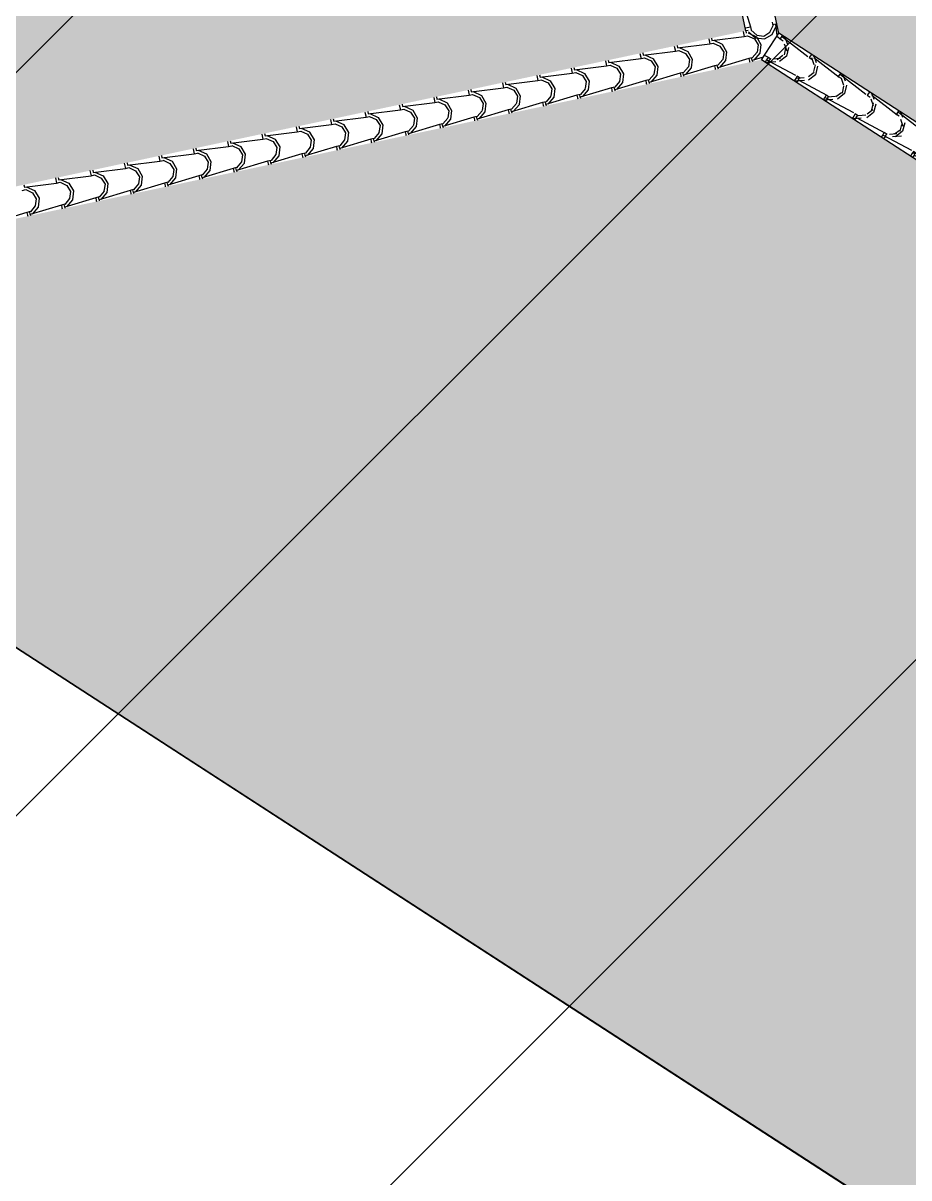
# Model space of a CAD drawing. Header units: millimetres. Extents: x 648844 to 649530, y 1246379 to 1246752.
# Drawn here: x 649067.35 to 649071.56, y 1246529.63 to 1246535.13 of the extents above; entities that cross this region are included whole.
import ezdxf

# ---------------------------------------------------------------- set-up
doc = ezdxf.new("R2010")
doc.units = ezdxf.units.MM
doc.header["$LTSCALE"] = 20
doc.header["$MEASUREMENT"] = 0
doc.layers.get('0').update_dxf_attribs({"linetype": 'CONTINUOUS'})
doc.layers.add('acera', color=8, linetype='CONTINUOUS')
doc.layers.add('TECHO', color=30, linetype='CONTINUOUS')
pattern_1 = [(0, (2687.656187323621, -252.1344165771734), (7, 7), [2.1, -2.45, 0.35, -2.1]), (0, (2690.456187323667, -250.7344165772665), (7, 7), [0.35, -1.75, 1.4, -3.5]), (0, (2691.506187323597, -250.3844165771734), (7, 7), [0.35, -6.649999999999999]), (0, (2688.35618732369, -250.0344165770803), (7, 7), [1.4, -5.600000000000001]), (0, (2687.656187323621, -249.3344165771268), (7, 7), [0.7000000000000001, -6.3]), (0, (2692.556187323644, -248.6344165771734), (7, 7), [0.7000000000000001, -0.35, 0.35, -5.600000000000001]), (0, (2689.756187323597, -248.2844165770803), (7, 7), [1.05, -5.95]), (0, (2688.006187323597, -247.5844165771268), (7, 7), [0.7000000000000001, -6.3]), (0, (2690.806187323644, -246.8844165771734), (7, 7), [0.35, -2.1, 1.05, -3.5]), (0, (2689.406187323621, -246.5344165770803), (7, 7), [0.7000000000000001, -6.3]), (0, (2691.85618732369, -246.18441657722), (7, 7), [0.7000000000000001, -6.3]), (0, (2690.456187323667, -245.8344165771268), (7, 7), [0.7000000000000001, -6.3]), (0, (2693.256187323597, -245.4844165772665), (7, 7), [0.7000000000000001, -6.3]), (90, (2687.306187323644, -252.1344165771734), (-6.999999999999999, 7), [1.4, -0.35, 0.7000000000000001, -2.8, 1.4, -0.35]), (90, (2687.656187323621, -247.5844165771268), (-6.999999999999999, 7), [0.35, -6.649999999999999]), (90, (2688.706187323667, -249.68441657722), (-6.999999999999999, 7), [0.7000000000000001, -1.4, 0.35, -4.55]), (90, (2689.056187323644, -248.6344165771734), (-6.999999999999999, 7), [0.7000000000000001, -1.4, 1.05, -3.850000000000001]), (90, (2690.10618732369, -250.3844165771734), (-6.999999999999999, 7), [0.35, -3.5, 0.7000000000000001, -0.35, 0.7000000000000001, -1.4]), (90, (2690.456187323667, -251.0844165771268), (-6.999999999999999, 7), [0.35, -6.649999999999999]), (90, (2691.156187323621, -248.9844165772665), (-6.999999999999999, 7), [0.35, -0.35, 1.05, -5.25]), (90, (2691.506187323597, -250.0344165770803), (-6.999999999999999, 7), [0.7000000000000001, -2.8, 0.35, -0.35, 0.35, -2.45]), (90, (2692.206187323667, -251.7844165770803), (-6.999999999999999, 7), [1.05, -5.95]), (90, (2692.906187323621, -246.5344165770803), (-6.999999999999999, 7), [0.35, -0.35, 0.35, -5.95]), (90, (2693.256187323597, -248.2844165770803), (-6.999999999999999, 7), [1.05, -5.95]), (90, (2694.131187323597, -248.80941657722), (-6.999999999999999, 7), [0.35, -6.649999999999999]), (45, (2689.756187323597, -252.1344165771734), (7.771561172376096e-16, 7.000000000133173), [0.4949700000000001, -9.4045249368]), (45, (2689.056187323644, -245.4844165772665), (7.771561172376096e-16, 7.000000000133173), [0.4949700000000001, -1.48491, 1.48491, -6.434704936799999]), (45, (2689.756187323597, -246.5344165770803), (7.771561172376096e-16, 7.000000000133173), [0.9899400000000002, -2.4748738, 0.4949700000000001, -5.9397111368]), (45, (2691.156187323621, -246.8844165771734), (7.771561172376096e-16, 7.000000000133173), [0.9899400000000002, -3.464825, 0.4949700000000001, -4.9497599368]), (45, (2688.35618732369, -250.0344165770803), (7.771561172376096e-16, 7.000000000133173), [0.4949700000000001, -9.4045249368]), (45, (2690.10618732369, -250.0344165770803), (7.771561172376096e-16, 7.000000000133173), [1.484924, -8.414570936799999]), (45, (2691.506187323597, -249.3344165771268), (7.771561172376096e-16, 7.000000000133173), [0.4949700000000001, -2.969848, 0.4949700000000001, -5.9397069368]), (45, (2692.556187323644, -248.6344165771734), (7.771561172376096e-16, 7.000000000133173), [0.9899400000000002, -8.9095549368]), (45, (2693.956187323667, -248.6344165771734), (7.771561172376096e-16, 7.000000000133173), [0.9899400000000002, -8.9095549368]), (45, (2693.956187323667, -250.7344165772665), (7.771561172376096e-16, 7.000000000133173), [0.4949700000000001, -9.4045249368]), (45, (2693.256187323597, -247.2344165772665), (7.771561172376096e-16, 7.000000000133173), [0.4949700000000001, -9.4045249368]), (45, (2692.556187323644, -246.18441657722), (7.771561172376096e-16, 7.000000000133173), [0.4949700000000001, -9.4045249368]), (45, (2693.956187323667, -245.4844165772665), (7.771561172376096e-16, 7.000000000133173), [0.4949700000000001, -9.4045249368]), (45, (2687.306187323644, -245.4844165772665), (7.771561172376096e-16, 7.000000000133173), [0.4949700000000001, -9.4045249368]), (45, (2690.806187323644, -248.2844165770803), (7.771561172376096e-16, 7.000000000133173), [0.4949700000000001, -9.4045249368]), (45, (2691.506187323597, -245.4844165772665), (7.771561172376096e-16, 7.000000000133173), [0.4949700000000001, -3.464825, 0.4949700000000001, -5.444729936799999]), (45, (2688.35618732369, -249.3344165771268), (7.771561172376096e-16, 7.000000000133173), [0.9899400000000002, -8.9095549368]), (45, (2688.35618732369, -247.5844165771268), (7.771561172376096e-16, 7.000000000133173), [1.48491, -8.414584936799999]), (135, (2687.656187323621, -249.3344165771268), (-7.000000000133173, 7.771561172376096e-16), [0.74249, -9.1570049368]), (135, (2691.506187323597, -249.68441657722), (-7.000000000133173, 7.771561172376096e-16), [0.4949700000000001, -9.4045249368]), (135, (2693.60618732369, -248.6344165771734), (-7.000000000133173, 7.771561172376096e-16), [0.4949700000000001, -9.4045249368]), (135, (2691.156187323621, -247.2344165772665), (-7.000000000133173, 7.771561172376096e-16), [0.4949700000000001, -9.4045249368]), (135, (2691.506187323597, -246.18441657722), (-7.000000000133173, 7.771561172376096e-16), [0.4949700000000001, -9.4045249368]), (135, (2690.456187323667, -245.8344165771268), (-7.000000000133173, 7.771561172376096e-16), [0.4949700000000001, -9.4045249368]), (135, (2691.85618732369, -246.18441657722), (-7.000000000133173, 7.771561172376096e-16), [0.4949700000000001, -9.4045249368]), (135, (2687.656187323621, -250.3844165771734), (-7.000000000133173, 7.771561172376096e-16), [0.4949700000000001, -9.4045249368]), (135, (2689.056187323644, -247.93441657722), (-7.000000000133173, 7.771561172376096e-16), [0.4949700000000001, -9.4045249368]), (135, (2689.056187323644, -250.0344165770803), (-7.000000000133173, 7.771561172376096e-16), [0.9899400000000002, -8.9095549368]), (135, (2690.456187323667, -250.7344165772665), (-7.000000000133173, 7.771561172376096e-16), [0.9899400000000002, -8.9095549368]), (135, (2693.256187323597, -246.8844165771734), (-7.000000000133173, 7.771561172376096e-16), [0.9899400000000002, -8.9095549368]), (135, (2691.156187323621, -248.6344165771734), (-7.000000000133173, 7.771561172376096e-16), [0.4949700000000001, -9.4045249368]), (135, (2692.206187323667, -250.7344165772665), (-7.000000000133173, 7.771561172376096e-16), [0.9899400000000002, -5.939696000000001, 0.4949700000000001, -2.4748889368]), (135, (2688.006187323597, -247.5844165771268), (-7.000000000133173, 7.771561172376096e-16), [0.9899400000000002, -1.9798989, 0.9899400000000002, -5.9397160368]), (135, (2687.306187323644, -251.43441657722), (-7.000000000133173, 7.771561172376096e-16), [0.9898, -2.4752, 0.9898, -2.4752, 0.4949, -2.4745949368]), (26.56505118, (2689.756187323597, -250.0344165770803), (7.000000000000657, 3.569913253897994e-10), [1.5652, -0.7826, 0.7826, -12.522075839]), (26.56505118, (2690.806187323644, -245.8344165771268), (7.000000000000657, 3.569913253897994e-10), [1.5652, -14.087275839]), (26.56505118, (2690.806187323644, -250.7344165772665), (7.000000000000657, 3.569913253897994e-10), [0.7826, -14.869875839]), (26.56505118, (2687.656187323621, -250.3844165771734), (7.000000000000657, 3.569913253897994e-10), [0.7826, -14.869875839]), (26.56505118, (2689.056187323644, -248.6344165771734), (7.000000000000657, 3.569913253897994e-10), [0.7826, -14.869875839]), (26.56505118, (2687.656187323621, -247.93441657722), (7.000000000000657, 3.569913253897994e-10), [0.7826, -14.869875839]), (63.43494882, (2688.706187323667, -247.2344165772665), (3.569905482336821e-10, 7.000000000000657), [0.7825999999999981, -14.86987583899997]), (63.43494882, (2691.156187323621, -247.2344165772665), (3.569905482336821e-10, 7.000000000000657), [0.7825999999999981, -14.86987583899997]), (63.43494882, (2691.85618732369, -252.1344165771734), (3.569905482336821e-10, 7.000000000000657), [0.7825999999999981, -14.86987583899997]), (63.43494882, (2687.306187323644, -248.2844165770803), (3.569905482336821e-10, 7.000000000000657), [0.7825999999999981, -14.86987583899997]), (63.43494882, (2690.10618732369, -251.7844165770803), (3.569905482336821e-10, 7.000000000000657), [0.7825999999999981, -5.478199999999984, 0.7825999999999981, -8.60907583899997]), (116.56505118, (2689.056187323644, -245.8344165771268), (-3.569913253897994e-10, 7.000000000000657), [0.7826, -14.869875839]), (116.56505118, (2693.256187323597, -247.2344165772665), (-3.569913253897994e-10, 7.000000000000657), [0.7826, -14.869875839]), (116.56505118, (2690.10618732369, -245.8344165771268), (-3.569913253897994e-10, 7.000000000000657), [0.7826, -14.869875839]), (116.56505118, (2687.306187323644, -249.68441657722), (-3.569913253897994e-10, 7.000000000000657), [0.7826, -14.869875839]), (153.43494882, (2692.556187323644, -250.7344165772665), (-7.000000000000657, 3.569928797020339e-10), [0.7826, -14.869875839]), (153.43494882, (2693.956187323667, -248.9844165772665), (-7.000000000000657, 3.569928797020339e-10), [0.7826, -14.869875839]), (153.43494882, (2689.756187323597, -248.2844165770803), (-7.000000000000657, 3.569928797020339e-10), [0.7826, -14.869875839]), (153.43494882, (2690.806187323644, -246.8844165771734), (-7.000000000000657, 3.569928797020339e-10), [0.7826, -14.869875839]), (153.43494882, (2693.256187323597, -245.4844165772665), (-7.000000000000657, 3.569928797020339e-10), [0.7826, -14.869875839]), (153.43494882, (2688.35618732369, -252.1344165771734), (-7.000000000000657, 3.569928797020339e-10), [1.1739, -14.478575839])]

# ---------------------------------------------------------------- blocks, each defined once
blk = doc.blocks.new('TEJA45')
at = {"layer": 'TECHO'}
for p, q in [((-1.845799103129757, 2.584281647297914), (-1.746546651784058, 2.702439156929454)), ((-1.963956823602409, 2.466124176695029), (-1.86470437225671, 2.58428168632657)), ((-1.864659505254387, 2.584272392741614), (-1.868226564845386, 2.587839452332609)), ((-1.864659505254409, 2.584272392741603), (-1.855206901803506, 2.5748197892907)), ((-1.855206901803498, 2.593724996192527), (-1.85877396139449, 2.597292055783516)), ((-1.857570052666041, 2.572456638428005), (-1.845754298352411, 2.584272392741632)), ((-1.845754298352588, 2.584272392741617), (-1.855206901803491, 2.59372499619252)), ((-1.876641341943376, 2.53450770303095), (-1.87073341845305, 2.578226059283665)), ((-1.857570604153551, 2.496806434376108), (-1.876475827370939, 2.534616800263354)), ((-1.86228539972555, 2.537185531764937), (-1.857559132463173, 2.572632741041687)), ((-1.847949746935555, 2.506446956690137), (-1.862128660658314, 2.537167993592345)), ((-1.973364444939762, 2.47556745305625), (-1.976931504530747, 2.479134512647239)), ((-1.963911841488859, 2.46611484960534), (-1.973364444939762, 2.475567453056243)), ((-1.770122778673361, 2.489742395462365), (-1.888280288304905, 2.390489944116666)), ((-1.81978218122547, 2.477934814479969), (-1.857592547112716, 2.496840037697357)), ((-1.817256965670367, 2.49225489175716), (-1.847978002572574, 2.506433805479919)), ((-1.776132816376737, 2.483719615467727), (-1.819851172629456, 2.477811691977404)), ((-1.781832256315774, 2.496850392225053), (-1.81727946559252, 2.492124124962679)), ((-1.770133470745442, 2.508651565134425), (-1.781949225059073, 2.496835810820798)), ((-1.762160547667406, 2.481773435154633), (-1.770133470745371, 2.489746358232598)), ((-2.082114544075353, 2.347966706091803), (-1.982862092729654, 2.466124215723344)), ((-1.994799917499641, 2.416349326598954), (-1.988891994009315, 2.460067682851669)), ((-1.982817048390658, 2.466114849605344), (-1.986384107981657, 2.469681909196343)), ((-1.982817048390686, 2.466114849605333), (-1.973364444939783, 2.45666224615443)), ((-1.980442850339919, 2.419029050675103), (-1.975716583077542, 2.454476259951853)), ((-1.966106155705724, 2.388290493497742), (-1.980285069428483, 2.419011530399949)), ((-1.975727595802319, 2.454299095291731), (-1.963911841488688, 2.466114849605358)), ((-1.888280249276434, 2.37158467498956), (-2.006437758907978, 2.272332223643861)), ((-1.975728134032288, 2.378648703128178), (-1.994633357249675, 2.416459069015424)), ((-1.937939912473368, 2.359777284601215), (-1.975750278360614, 2.378682507818603)), ((-1.935413428861061, 2.374098482986273), (-1.966134465763268, 2.388277396709032)), ((-1.894291192810599, 2.365561039911164), (-1.938009549063317, 2.359653116420841)), ((-1.899988737404293, 2.378692941610829), (-1.935435946681039, 2.373966674348456)), ((-1.888291013881719, 2.390494021998155), (-1.90010676819535, 2.378678267684528)), ((-1.870865487352773, 2.373068495469258), (-1.888291013881648, 2.390494021998133)), ((-1.880318090803677, 2.363615892018363), (-1.888291013881641, 2.371588815096327)), ((-2.200272264548296, 2.229809235488567), (-2.101019813202598, 2.347966745120107)), ((-2.112958493056141, 2.29819095016515), (-2.107050569565814, 2.341909306417865)), ((-2.100974591526935, 2.347957306469077), (-2.104541651117927, 2.351524366060072)), ((-2.100974591526956, 2.347957306469056), (-2.091521988076053, 2.338504703018152)), ((-2.098600300954161, 2.300872569586161), (-2.093874033691783, 2.336319778862912)), ((-2.091521988076039, 2.357409909919983), (-2.095089047667024, 2.360976969510965)), ((-2.093885138938596, 2.336141552155457), (-2.082069384624965, 2.347957306469084)), ((-2.082069384625136, 2.347957306469073), (-2.091521988076039, 2.357409909919976)), ((-2.006437719879585, 2.25342695451668), (-2.124595229511129, 2.154174503170982)), ((-2.093885663911045, 2.260490971880294), (-2.112790887128433, 2.298301337767541)), ((-2.084262564476674, 2.270134030307005), (-2.098441478199433, 2.300855067209213)), ((-2.056097643721252, 2.24161975472245), (-2.093908009608498, 2.260524977939838)), ((-2.053569892051748, 2.25594207421538), (-2.084290928953955, 2.270120987938139)), ((-2.018145218494176, 2.260535490996432), (-2.053592427770923, 2.255809223734058)), ((-2.006448557017997, 2.272336478861885), (-2.018264311331627, 2.260520724548257)), ((-1.989023030489044, 2.254910952332985), (-2.006448557017926, 2.272336478861867)), ((-1.998475633939947, 2.245458348882085), (-2.006448557017919, 2.253431271960061)), ((-2.318429985020934, 2.111651764885686), (-2.219177533675236, 2.229809274517226)), ((-2.231117068612647, 2.180032573731356), (-2.225209145122321, 2.223750929984071)), ((-2.219132134663198, 2.229799763332796), (-2.222699194254197, 2.233366822923792)), ((-2.219132134663234, 2.229799763332785), (-2.209679531212331, 2.220347159881882)), ((-2.216757751568522, 2.182716088496324), (-2.212031484306145, 2.218163297773074)), ((-2.209679531212309, 2.239252366783706), (-2.213246590803301, 2.242819426374698)), ((-2.212042682074873, 2.217984009019183), (-2.200226927761243, 2.22979976333281)), ((-2.200226927761406, 2.2297997633328), (-2.209679531212309, 2.239252366783703)), ((-2.012449569244438, 2.2474024643546), (-2.056167925497157, 2.241494540864277)), ((-2.212043193789803, 2.142333240632382), (-2.230948417007191, 2.180143606519628)), ((-2.20241897324761, 2.151977567116258), (-2.216597886970369, 2.182698604018466)), ((-2.17425537496915, 2.123462224843689), (-2.212065740856396, 2.142367448061076)), ((-2.171726355244928, 2.137785665445634), (-2.202447392147135, 2.151964579168393)), ((-2.136301699582702, 2.142378040382205), (-2.171748908859449, 2.137651773119831)), ((-2.124606100154274, 2.154178935725614), (-2.136421854467905, 2.142363181411987)), ((-2.107180573625321, 2.136753409196714), (-2.124606100154196, 2.154178935725589)), ((-2.436587705493885, 1.993494294282453), (-2.337335254148186, 2.111651803913993)), ((-2.349275644168912, 2.061874197299353), (-2.343367720678586, 2.105592553552068)), ((-2.337289677799475, 2.111642220196526), (-2.340856737390467, 2.115209279787518)), ((-2.337289677799504, 2.111642220196511), (-2.327837074348601, 2.102189616745608)), ((-2.33491520218265, 2.064559607408288), (-2.330188934920272, 2.100006816685038)), ((-2.327837074348579, 2.121094823647432), (-2.331404133939571, 2.124661883238428)), ((-2.330200225211151, 2.099826465882909), (-2.31838447089752, 2.111642220196536)), ((-2.318384470897676, 2.111642220196526), (-2.327837074348579, 2.121094823647429)), ((-2.124595190482559, 2.135269234043939), (-2.242752700114103, 2.03601678269824)), ((-2.130607945679202, 2.129243888797919), (-2.17432630193192, 2.123335965307596)), ((-2.116633177076217, 2.127300805745815), (-2.124606100154182, 2.13527372882378)), ((-2.330200723668554, 2.024175509384502), (-2.349105946885942, 2.061985875271748)), ((-2.320575382017786, 2.033821103923863), (-2.334754295740545, 2.06454214082607)), ((-2.289882818435615, 2.01962925667474), (-2.320603855337822, 2.033808170397499)), ((-2.242763643290552, 2.036021392589344), (-2.254579397604182, 2.024205638275717)), ((-2.225338116761591, 2.018595866060441), (-2.242763643290466, 2.036021392589316)), ((-2.554745425966679, 1.875336823679397), (-2.455492974620981, 1.993494333310938)), ((-2.467434219725661, 1.943715820863755), (-2.461526296235334, 1.987434177116469)), ((-2.455447220935753, 1.993484677060259), (-2.459014280526752, 1.997051736651255)), ((-2.455447220935774, 1.993484677060245), (-2.445994617484871, 1.984032073609342)), ((-2.453072652796898, 1.946403126319346), (-2.448346385534521, 1.981850335596096)), ((-2.44599461748485, 2.002937280511166), (-2.449561677075842, 2.006504340102154)), ((-2.448357768347428, 1.981668922746636), (-2.436542014033797, 1.993484677060263)), ((-2.436542014033947, 1.993484677060259), (-2.44599461748485, 2.002937280511162)), ((-2.242752661085667, 2.017111513571098), (-2.360910170717212, 1.9178590622254)), ((-2.292413106217069, 2.005304694964952), (-2.330223472104315, 2.02420991818234)), ((-2.248766322111251, 2.011085313241601), (-2.292484678363969, 2.005177389751278)), ((-2.254458180671243, 2.024220589767982), (-2.28990538994799, 2.019494322505608)), ((-2.234790720212494, 2.009143262609545), (-2.242763643290459, 2.017116185687509)), ((-2.44835825354734, 1.906017778136647), (-2.467263476764728, 1.943828144023893)), ((-2.438731790788353, 1.915664640732292), (-2.452910704511112, 1.946385677634499)), ((-2.672903146439467, 1.757179353076342), (-2.573650695093768, 1.875336862707883)), ((-2.585592795282174, 1.825557444429958), (-2.579684871791848, 1.869275800682672)), ((-2.573604764072023, 1.875327133923982), (-2.577171823663022, 1.878894193514977)), ((-2.573604764072044, 1.875327133923967), (-2.564152160621141, 1.865874530473064)), ((-2.564152160621127, 1.884779737374888), (-2.567719220212119, 1.88834679696588)), ((-2.566515311483705, 1.863511379610362), (-2.554699557170075, 1.875327133923989)), ((-2.554699557170224, 1.875327133923978), (-2.564152160621127, 1.884779737374881)), ((-2.360910131688769, 1.898953793098254), (-2.479067641320313, 1.799701341752556)), ((-2.410570837464959, 1.887147165086184), (-2.448381203352206, 1.906052388303571)), ((-2.408039281627133, 1.901472847904234), (-2.43876031852934, 1.915651761626993)), ((-2.366924698545105, 1.892926737685034), (-2.410643054797823, 1.887018814194711)), ((-2.372614661760217, 1.906063139153702), (-2.408061871036963, 1.901336871891328)), ((-2.360921186426829, 1.917863849453074), (-2.372736940740459, 1.906048095139447)), ((-2.343495659897862, 1.90043832292417), (-2.360921186426737, 1.917863849453049)), ((-2.352948263348765, 1.890985719473271), (-2.360921186426737, 1.898958642551243)), ((-2.566515783426098, 1.78786004688876), (-2.585421006643486, 1.825670412776006)), ((-2.571230103411139, 1.828246645230415), (-2.566503836148762, 1.863693854507165)), ((-2.556888199558905, 1.797508177540724), (-2.571067113281664, 1.828229214442931)), ((-2.691762307208286, 1.757169590787711), (-2.695329366799285, 1.760736650378707)), ((-2.68230970375739, 1.766622194238618), (-2.685876763348382, 1.770189253829606)), ((-2.672857100306487, 1.757169590787715), (-2.68230970375739, 1.766622194238618)), ((-2.479067602291835, 1.780796072625453), (-2.597225111923379, 1.681543621279754)), ((-2.528728568712815, 1.768989635207408), (-2.566538934600061, 1.787894858424796)), ((-2.526195744818651, 1.783316439133724), (-2.556916781720858, 1.797495352856483)), ((-2.485083074978945, 1.774768162128474), (-2.528801431231663, 1.768860238638151)), ((-2.490771142849198, 1.787905688539425), (-2.526218352125944, 1.783179421277051)), ((-2.479078729563106, 1.799706306316804), (-2.490894483876737, 1.787890552003176)), ((-2.461653203034139, 1.782280779787897), (-2.479078729563014, 1.799706306316772)), ((-2.471105806485035, 1.772828176336997), (-2.479078729563007, 1.780801099414965)), ((-2.791060866912261, 1.639021882473276), (-2.691808415566562, 1.757179392104817)), ((-2.703751370838674, 1.707399067996157), (-2.697843447348347, 1.751117424248871)), ((-2.684673313304828, 1.669702315640802), (-2.703578536522215, 1.707512681528048)), ((-2.691762307208322, 1.757169590787701), (-2.682309703757419, 1.747716987336798)), ((-2.689387554025622, 1.710090164139668), (-2.684661286763244, 1.745537373416418)), ((-2.675044608329848, 1.679351714349984), (-2.689223522052608, 1.710072751252191)), ((-2.684672854619983, 1.745353836474088), (-2.672857100306352, 1.757169590787715)), ((-2.800467246893668, 1.648464651102348), (-2.80403430648466, 1.65203171069334)), ((-2.791014643442765, 1.639012047651441), (-2.800467246893668, 1.648464651102344)), ((-2.597225072894851, 1.662638352152683), (-2.715382582526395, 1.563385900806985)), ((-2.646886299960748, 1.650832105328671), (-2.684696665847994, 1.669737328546059)), ((-2.644352208010176, 1.665160030363211), (-2.675073244912383, 1.67933894408597)), ((-2.603241451413716, 1.65660958657179), (-2.646959807666434, 1.650701663081467)), ((-2.608927623939977, 1.6697482379249), (-2.644374833216723, 1.665021970662526)), ((-2.597236272699384, 1.681548763180533), (-2.609052027013014, 1.669733008866906)), ((-2.579810746170402, 1.664123236651626), (-2.597236272699277, 1.681548763180501)), ((-2.589263349621298, 1.654670633200727), (-2.59723627269927, 1.662643556278695)), ((-2.909218587385205, 1.520864411870047), (-2.809966136039506, 1.639021921501588)), ((-2.821909946394939, 1.589240691564164), (-2.816002022904613, 1.632959047816879)), ((-2.809919850344563, 1.639012047651438), (-2.813486909935556, 1.64257910724243)), ((-2.809919850344592, 1.639012047651423), (-2.800467246893689, 1.62955944420052)), ((-2.807545004639749, 1.591933683051629), (-2.802818737377372, 1.627380892328379)), ((-2.80283039775626, 1.627196293337814), (-2.79101464344263, 1.639012047651441)), ((-2.715382543497967, 1.544480631679839), (-2.833540053129511, 1.445228180334141)), ((-2.802830843183607, 1.55154458439295), (-2.821736066400995, 1.589354950280196)), ((-2.793201017100024, 1.561195251157582), (-2.807379930822783, 1.591916288059789)), ((-2.76504403120866, 1.532674575449917), (-2.802854397095906, 1.551579798667305)), ((-2.762508671201701, 1.547003621592701), (-2.793229708103908, 1.56118253531546)), ((-2.721399827845751, 1.538451011015471), (-2.765118184098469, 1.532543087525148)), ((-2.727084105028048, 1.55159078731074), (-2.762531314304795, 1.546864520048366)), ((-2.715393815835661, 1.563391220044263), (-2.727209570149292, 1.551575465730636)), ((-2.697968289306679, 1.545965693515353), (-2.715393815835554, 1.563391220044231)), ((-2.707420892757582, 1.536513090064457), (-2.715393815835547, 1.544486013142421)), ((-3.027376307857843, 1.402706941267166), (-2.928123856512144, 1.520864450898706)), ((-2.940068521951446, 1.471082315130367), (-2.934160598461119, 1.514800671383082)), ((-2.928077393480834, 1.520854504515164), (-2.931644453071826, 1.524421564106159)), ((-2.928077393480862, 1.520854504515153), (-2.918624790029959, 1.51140190106425)), ((-2.92570245525399, 1.473777201962687), (-2.920976187991613, 1.509224411239437)), ((-2.918624790029938, 1.530307107966074), (-2.92219184962093, 1.533874167557062)), ((-2.920987940892537, 1.50903875020154), (-2.909172186578907, 1.520854504515167)), ((-2.909172186579035, 1.520854504515167), (-2.918624790029938, 1.53030710796607)), ((-2.920988373062372, 1.433386853145059), (-2.939893596279759, 1.471197219032305)), ((-2.911357425870584, 1.443038787966014), (-2.925536339593343, 1.473759824868221)), ((-2.883201762456515, 1.414517045571142), (-2.921012128343762, 1.433422268788529)), ((-2.880665134393212, 1.428847212822195), (-2.911386171295419, 1.443026126544954)), ((-2.845240586117015, 1.43343333669646), (-2.880687795393762, 1.428707069434086)), ((-2.833551358971938, 1.445233676907993), (-2.845367113285569, 1.433417922594366)), ((-2.81612583244295, 1.427808150379082), (-2.833551358971825, 1.445233676907957)), ((-3.145534028330495, 1.284549470664281), (-3.046281576984796, 1.402706980295822)), ((-3.058227097507704, 1.352923938698371), (-3.052319174017377, 1.396642294951086)), ((-3.046234936617104, 1.402696961378897), (-3.049801996208103, 1.406264020969893)), ((-3.04623493661714, 1.402696961378876), (-3.036782333166236, 1.393244357927973)), ((-3.043859905868239, 1.355620720873752), (-3.039133638605861, 1.391067930150502)), ((-3.036782333166215, 1.412149564829807), (-3.0403493927572, 1.415716624420792)), ((-3.039145484028815, 1.390881207065267), (-3.027329729715184, 1.402696961378894)), ((-3.027329729715305, 1.402696961378897), (-3.036782333166208, 1.4121495648298)), ((-2.833540014101025, 1.426322911207034), (-2.95169752373257, 1.327070459861336)), ((-2.839558204279591, 1.420292435458908), (-2.883276560532309, 1.414384511968585)), ((-2.825578435893853, 1.418355546928183), (-2.833551358971818, 1.426328470006148)), ((-3.039145902941115, 1.315229121897154), (-3.058051126158503, 1.3530394877844)), ((-3.029513834641143, 1.32488232477445), (-3.043692748363902, 1.355603361676657)), ((-2.998821597584737, 1.310690804051681), (-3.029542634486944, 1.32486971777444)), ((-2.951708902108216, 1.327076133771723), (-2.963524656421846, 1.315260379458095)), ((-2.93428337557922, 1.309650607242808), (-2.951708902108102, 1.327076133771691)), ((-3.263691748803296, 1.166392000061222), (-3.164439297457598, 1.284549509692763)), ((-3.176385673064452, 1.23476556226278), (-3.170477749574125, 1.278483918515494)), ((-3.164392479753374, 1.28453941824262), (-3.167959539344373, 1.288106477833619)), ((-3.16439247975341, 1.284539418242609), (-3.154939876302507, 1.275086814791706)), ((-3.16201735648248, 1.237464239784806), (-3.157291089220102, 1.272911449061557)), ((-3.154939876302478, 1.293992021693526), (-3.15850693589347, 1.297559081284522)), ((-3.157303027165092, 1.272723663928993), (-3.145487272851462, 1.28453941824262)), ((-3.145487272851575, 1.28453941824262), (-3.154939876302478, 1.293992021693523)), ((-2.951697484704127, 1.308165190734183), (-3.069854994335671, 1.208912739388484)), ((-3.00135949370442, 1.296359515692391), (-3.039169859591667, 1.315264738909779)), ((-2.957716580713459, 1.302133859902348), (-3.001434936966177, 1.296225936412025)), ((-2.963397067206891, 1.315275886082055), (-2.998844276483638, 1.310549618819682)), ((-2.943735979030116, 1.300198003791909), (-2.951708902108088, 1.308170926869881)), ((-3.157303432819873, 1.197071390649249), (-3.176208656037261, 1.234881756536495)), ((-3.147670243411703, 1.206725861582878), (-3.161849157134462, 1.237446898485086)), ((-3.069866445244493, 1.208918590635452), (-3.081682199558124, 1.197102836321825)), ((-3.052440918715497, 1.191493064106538), (-3.069866445244365, 1.20891859063541)), ((-3.381849469276368, 1.048234529457822), (-3.282597017930669, 1.166392039089363)), ((-3.294544248621207, 1.116607185827174), (-3.288636325130881, 1.160325542079889)), ((-3.282550022889659, 1.166381875106353), (-3.286117082480651, 1.169948934697345)), ((-3.28255002288968, 1.166381875106332), (-3.273097419438777, 1.156929271655429)), ((-3.280174807096721, 1.119307758695868), (-3.275448539834343, 1.154754967972618)), ((-3.273097419438756, 1.175834478557256), (-3.276664479029741, 1.179401538148245)), ((-3.27546057030137, 1.154566120792719), (-3.263644815987739, 1.166381875106346)), ((-3.263644815987853, 1.166381875106349), (-3.273097419438756, 1.175834478557253)), ((-3.069854955307193, 1.190007470261374), (-3.188012464938737, 1.090755018915676)), ((-3.119517224952311, 1.178201985813626), (-3.157327590839557, 1.197107209031014)), ((-3.116978060776262, 1.192534395281175), (-3.147699097678469, 1.206713309003934)), ((-3.075874957147306, 1.183975284345788), (-3.119593313400024, 1.178067360855465)), ((-3.081553548295865, 1.197118435467772), (-3.117000757572612, 1.192392168205398)), ((-3.061893522166393, 1.182040460655639), (-3.069866445244358, 1.190013383733604)), ((-3.275460962698638, 1.078913659401358), (-3.294366185916026, 1.116724025288605)), ((-3.265826652182639, 1.088569398392131), (-3.280005565905398, 1.119290435294339)), ((-3.500007189749034, 0.9300770588549305), (-3.400754738403336, 1.048234568486471)), ((-3.400707566025922, 1.048224331970076), (-3.404274625616914, 1.051791391561068)), ((-3.400707566025957, 1.048224331970065), (-3.391254962575054, 1.038771728519162)), ((-3.391254962575026, 1.057676935420989), (-3.394822022166011, 1.061243995011978)), ((-3.393618113437647, 1.036408577656445), (-3.381802359124016, 1.048224331970072)), ((-3.381802359124123, 1.048224331970079), (-3.391254962575026, 1.057676935420982)), ((-3.188012425910266, 1.071849749788566), (-3.30616993554181, 0.9725972984428672)), ((-3.237674956200188, 1.060044455934861), (-3.275485322087434, 1.078949679152249)), ((-3.235134523969421, 1.074377986511426), (-3.265855560871628, 1.088556900234185)), ((-3.194033333579362, 1.065816708789466), (-3.237751689832081, 1.059908785299143)), ((-3.199710029384846, 1.078960984853495), (-3.235157238661593, 1.074234717591121)), ((-3.18802398838077, 1.090761047499182), (-3.199839742694401, 1.078945293185555)), ((-3.170598461851768, 1.073335520970264), (-3.188023988380642, 1.090761047499139)), ((-3.180051065302663, 1.063882917519361), (-3.188023988380642, 1.071855840597337)), ((-3.412702824177472, 0.9984488093951853), (-3.406794900687146, 1.0421671656479)), ((-3.393618492577396, 0.9607559281534783), (-3.412523715794784, 0.9985662940407245)), ((-3.398332257710976, 1.001151277606926), (-3.393605990448599, 1.036598486883676)), ((-3.383983060952815, 0.9704129351997395), (-3.398161974675574, 1.001133972101947)), ((-3.509412505711303, 0.9395193922847085), (-3.512979565302295, 0.943086451875697)), ((-3.4999599022604, 0.9300667888337983), (-3.509412505711303, 0.9395193922847014)), ((-3.306169896513282, 0.9536920293157962), (-3.424327406144826, 0.8544395779700977)), ((-3.355832687448093, 0.9418869260561102), (-3.393643053335339, 0.9607921492734981)), ((-3.353290987159291, 0.9562215777401519), (-3.384012024061498, 0.970400491462911)), ((-3.312191710014105, 0.9476581332327818), (-3.355910066266823, 0.9417502097424588)), ((-3.31786651047382, 0.9608035342392149), (-3.353313719750567, 0.9560772669768411)), ((-3.306181531517048, 0.9726035043629118), (-3.317997285830678, 0.9607877500492847)), ((-3.288756004988038, 0.9551779778339942), (-3.306181531516913, 0.9726035043628727)), ((-3.298208608438941, 0.9457253743830982), (-3.306181531516906, 0.9536982974610595)), ((-3.618164910221822, 0.8119195882518788), (-3.518912458876123, 0.9300770978834194)), ((-3.530861399734214, 0.8802904329595833), (-3.524953476243887, 0.9240087892122979)), ((-3.511776022456154, 0.8425981969055734), (-3.530681245673541, 0.8804085627928195)), ((-3.518865109162199, 0.9300667888338054), (-3.522432168753198, 0.933633848424801)), ((-3.518865109162228, 0.9300667888337877), (-3.509412505711325, 0.9206141853828846)), ((-3.516489708325459, 0.8829947965161828), (-3.511763441063081, 0.918442005792933)), ((-3.502139469723382, 0.8522564720081682), (-3.516318383446141, 0.8829775089103755)), ((-3.511775656573924, 0.9182510345201713), (-3.499959902260294, 0.9300667888337983)), ((-3.627570048847574, 0.8213618491484418), (-3.631137108438566, 0.8249289087394338)), ((-3.424327367116383, 0.8355343088429557), (-3.542484876747928, 0.7362818574972572)), ((-3.473990418695976, 0.8237293961773489), (-3.511800784583222, 0.8426346193947367)), ((-3.471447450350816, 0.8380651689696457), (-3.502168487253023, 0.8522440826924047)), ((-3.430350086447064, 0.8294995576763391), (-3.474068442699782, 0.8235916341860161)), ((-3.436022991562787, 0.8426460836249312), (-3.471470200839534, 0.8379198163625574)), ((-3.424339074653325, 0.8544459612266415), (-3.436154828966956, 0.8426302069130145)), ((-3.406913548124315, 0.8370204346977168), (-3.42433907465319, 0.8544459612265918)), ((-3.416366151575211, 0.8275678312468173), (-3.424339074653183, 0.8355407543247892)), ((-3.736322630694765, 0.693762117648653), (-3.637070179349067, 0.8119196272801936)), ((-3.649019975290479, 0.7621320565275838), (-3.643112051800152, 0.8058504127802983)), ((-3.637022652298469, 0.8119092456975316), (-3.640589711889469, 0.8154763052885272)), ((-3.637022652298498, 0.8119092456975174), (-3.627570048847595, 0.8024566422466144)), ((-3.634647158939579, 0.7648383154281468), (-3.629920891677202, 0.800285524704897)), ((-3.629933199710202, 0.8000934913838975), (-3.618117445396571, 0.8119092456975245)), ((-3.61811744539667, 0.8119092456975316), (-3.627570048847574, 0.8213618491484347)), ((-3.542484837719485, 0.7173765883701151), (-3.660642347351029, 0.6181241370244166)), ((-3.629933552334919, 0.7244404656576862), (-3.648838775552306, 0.7622508315449323)), ((-3.620295878494325, 0.7341000088174248), (-3.634474792217084, 0.764821045719632)), ((-3.592148149943888, 0.705571866298591), (-3.629958515831134, 0.7244770895159789)), ((-3.589603913543165, 0.719908760199516), (-3.620324950445372, 0.734087673922275)), ((-3.554179472650858, 0.7244886330107718), (-3.589626681927605, 0.719762365748398)), ((-3.542496617789602, 0.7362884180903713), (-3.554312372103233, 0.7244726637767442)), ((-3.525071091260585, 0.7188628915614501), (-3.54249661778946, 0.7362884180903251)), ((-3.534523694711481, 0.7094102881105471), (-3.542496617789453, 0.7173832111885154)), ((-3.854480351167602, 0.5756046470455338), (-3.755227899821904, 0.6937621566770744)), ((-3.767178550847227, 0.6439736800919889), (-3.7612706273569, 0.6876920363447034)), ((-3.75518019543474, 0.6937517025612614), (-3.758747255025732, 0.697318762152257)), ((-3.755180195434768, 0.6937517025612472), (-3.745727591983865, 0.6842990991103441)), ((-3.752804609553827, 0.6466818343392049), (-3.74807834229145, 0.682129043615955)), ((-3.745727591983844, 0.703204306012168), (-3.749294651574829, 0.7067713656031565)), ((-3.748090742846479, 0.6819359482476237), (-3.736274988532848, 0.6937517025612507)), ((-3.736274988532941, 0.6937517025612578), (-3.745727591983844, 0.7032043060121609)), ((-3.548508462881806, 0.7113409821196583), (-3.592226819134524, 0.7054330586293354)), ((-3.748091082213669, 0.6062827344097776), (-3.766996305431057, 0.6440931002970238)), ((-3.738452287264877, 0.6159435456258606), (-3.752631200987636, 0.6466645825280679)), ((-3.710305881191765, 0.5874143364198297), (-3.748116247079011, 0.6063195596372175)), ((-3.707760376733852, 0.601752351428626), (-3.738481413636059, 0.6159312651513851)), ((-3.672335953740742, 0.6063311823963673), (-3.707783163017488, 0.6016049151339935)), ((-3.66065416092588, 0.618130874954101), (-3.67246991523951, 0.606315120640474)), ((-3.643228634396856, 0.6007053484251763), (-3.660654160925731, 0.6181308749540513)), ((-3.972638071640318, 0.4574471764425745), (-3.87338562029462, 0.5756046860741151)), ((-3.885337126403741, 0.5258153036581881), (-3.879429202913414, 0.5695336599109027)), ((-3.873337738571017, 0.5755941594249876), (-3.876904798162009, 0.5791612190159832)), ((-3.873337738571045, 0.5755941594249734), (-3.863885135120142, 0.5661415559740703)), ((-3.870962060168189, 0.5285253532493641), (-3.866235792905812, 0.5639725625261143)), ((-3.863885135120121, 0.5850467628758977), (-3.867452194711113, 0.5886138224668898)), ((-3.866248285982756, 0.5637784051113499), (-3.854432531669126, 0.5755941594249769)), ((-3.854432531669218, 0.5755941594249876), (-3.863885135120121, 0.5850467628758906)), ((-3.66064230832248, 0.5992188678973811), (-3.778799817954024, 0.4999664165516826)), ((-3.666666839313869, 0.59318240656334), (-3.710385195566587, 0.587274483073017)), ((-3.652681237847752, 0.5912527449742733), (-3.660654160925723, 0.5992256680522452)), ((-3.86624861209242, 0.4881250031618727), (-3.885153835309808, 0.5259353690491189)), ((-3.856608696035053, 0.497787082433458), (-3.870787609757812, 0.5285081193356653)), ((-3.825916839926194, 0.4835959426584964), (-3.856637876828401, 0.4977748563812554)), ((-3.778811704062157, 0.4999733318178308), (-3.790627458375788, 0.4881575775042037)), ((-3.761386177533133, 0.4825478052889061), (-3.778811704062008, 0.499973331817781)), ((-4.090795792113177, 0.3392897058394375), (-3.991543340767478, 0.4574472154709781)), ((-4.00349570195975, 0.4076569272280004), (-3.997587778469423, 0.451375283480715)), ((-3.99149528170728, 0.4574366162887209), (-3.995062341298265, 0.4610036758797094)), ((-3.991495281707316, 0.4574366162886996), (-3.982042678256413, 0.4479840128377965)), ((-3.98911951078243, 0.4103688721604328), (-3.984393243520053, 0.445816081437183)), ((-3.982042678256384, 0.4668892197396239), (-3.985609737847369, 0.4704562793306124)), ((-3.984405829119034, 0.4456208619750761), (-3.972590074805403, 0.4574366162887031)), ((-3.972590074805481, 0.4574366162887173), (-3.982042678256384, 0.4668892197396204)), ((-3.778799778925574, 0.481061147424537), (-3.896957288557118, 0.3818086960788385)), ((-3.828463612439649, 0.4692568065410647), (-3.866273978326895, 0.4881620297584526)), ((-3.784825215748612, 0.4750238310066557), (-3.82854357200133, 0.4691159075163327)), ((-3.790492434829723, 0.4881737317820871), (-3.825939644106469, 0.4834474645197133)), ((-3.770838780984036, 0.4730952018380066), (-3.778811704062001, 0.4810681249159714)), ((-3.984406141971199, 0.3699672719140104), (-4.003311365188587, 0.4077776378012565)), ((-3.974765104806004, 0.379630619242711), (-3.988944018528763, 0.4103516561449183)), ((-4.208953512586021, 0.2211322352363077), (-4.109701061240322, 0.3392897448678482)), ((-4.121654277516505, 0.2894985507923984), (-4.115746354026179, 0.333216907045113)), ((-4.109652824843558, 0.3392790731524506), (-4.11321988443455, 0.3428461327434462)), ((-4.109652824843586, 0.3392790731524329), (-4.100200221392683, 0.3298264697015298)), ((-4.100200221392662, 0.3487316766033537), (-4.103767280983654, 0.3522987361943422)), ((-4.102563372255311, 0.3274633188388023), (-4.09074761794168, 0.3392790731524293)), ((-4.090747617941759, 0.3392790731524435), (-4.100200221392662, 0.3487316766033466)), ((-3.896957249528676, 0.3629034269516929), (-4.01511475916022, 0.2636509756059944)), ((-3.946621343687589, 0.3510992766623282), (-3.984431709574835, 0.3700044998797161)), ((-3.944073303117726, 0.3654395338879866), (-3.974794340019933, 0.3796184476107456)), ((-3.902983592182473, 0.3568652554500957), (-3.946701948435191, 0.3509573319597727)), ((-3.908648915917794, 0.3700162811679313), (-3.944096125194541, 0.3652900139055575)), ((-3.896969247198435, 0.3818157886815605), (-3.908785001512065, 0.3700000343679335)), ((-3.879543720669396, 0.3643902621526323), (-3.896969247198271, 0.3818157886815072)), ((-3.888996324120292, 0.3549376587017328), (-3.896969247198264, 0.3629105817797047)), ((-4.10256367184995, 0.2518095406661018), (-4.121468895067338, 0.289619906553348)), ((-4.107276961396558, 0.2922123910723933), (-4.10255069413418, 0.3276596003491434)), ((-4.092921513576556, 0.2614741560511469), (-4.107100427299315, 0.2921951929533542)), ((-4.327111233058744, 0.1029747646333448), (-4.227858781713046, 0.2211322742648854)), ((-4.227810367979828, 0.2211215300161697), (-4.231377427570827, 0.2246885896071689)), ((-4.227810367979856, 0.2211215300161555), (-4.218357764528953, 0.2116689265652525)), ((-4.218357764528932, 0.2305741334670763), (-4.221924824119924, 0.2341411930580684)), ((-4.220720915391588, 0.2093057757025285), (-4.208905161077958, 0.2211215300161555)), ((-4.208905161078029, 0.2211215300161768), (-4.218357764528932, 0.2305741334670799)), ((-4.015114720131734, 0.2447457064788843), (-4.133272229763278, 0.1454932551331858)), ((-4.064779074935451, 0.2329417467835526), (-4.102589440822697, 0.2518469700009405)), ((-4.062229766308398, 0.247283125117093), (-4.092950803210606, 0.2614620388398521)), ((-4.021141968616334, 0.2387066798935287), (-4.064860324869052, 0.2327987564032057)), ((-4.026805397007671, 0.2518588305535268), (-4.062252606284417, 0.247132563291153)), ((-4.015126790334712, 0.2636582455452903), (-4.026942544648342, 0.2518424912316632)), ((-3.997701263805673, 0.246232719016362), (-4.015126790334548, 0.263658245545237)), ((-4.007153867256569, 0.2367801155654625), (-4.015126790334541, 0.2447530386434345)), ((-4.239812853073012, 0.1713401743586012), (-4.233904929582685, 0.2150585306113157)), ((-4.220721201728708, 0.1336518094182217), (-4.239626424946096, 0.1714621753054679)), ((-4.22543441201104, 0.1740559099816537), (-4.220708144748663, 0.2095031192584038)), ((-4.211077922346732, 0.1433176928587514), (-4.225256836069491, 0.1740387297609587)), ((-4.336515307665202, 0.1124165903308096), (-4.340082367256187, 0.1159836499217981)), ((-4.327062704214299, 0.1029639868798995), (-4.336515307665202, 0.1124165903308025)), ((-4.13327219073485, 0.1265879860060402), (-4.251429700366394, 0.02733553466034166)), ((-4.182936806183349, 0.1147842169048019), (-4.220747172070595, 0.1336894401221898)), ((-4.180386229499931, 0.1291267163465832), (-4.211107266402138, 0.1433056300693423)), ((-4.139300345048383, 0.1205481043372068), (-4.183018701301101, 0.1146401808468838)), ((-4.144961878098442, 0.1337013799390085), (-4.180409087375189, 0.1289751126766348)), ((-4.133284333470989, 0.14550070240902), (-4.14510008778462, 0.133684948095393)), ((-4.115858806941944, 0.1280751758800847), (-4.133284333470819, 0.1455007024089596)), ((-4.12531141039284, 0.1186225724291852), (-4.133284333470812, 0.1265954955071535)), ((-4.381066017177957, 0.06124925080029442), (-4.346016502185769, 0.1029748036619225)), ((-4.381066017177965, 0.07500000000003837), (-4.381066017177972, -0.07499999999996376)), ((-4.35797142862927, 0.05318179792661226), (-4.352063505138943, 0.09690015417932685)), ((-4.345967911116098, 0.1029639868798995), (-4.349534970707083, 0.106531046470888)), ((-4.345967911116134, 0.1029639868798853), (-4.336515307665231, 0.09351138342898224)), ((-4.343591862625289, 0.05589942889270816), (-4.338865595362911, 0.09134663816945832)), ((-4.329234331117675, 0.02516122966800793), (-4.343413244840434, 0.05588226657021522)), ((-4.338878458527866, 0.0911482325662547), (-4.327062704214235, 0.1029639868798817)), ((-4.338878731607451, 0.01549407817028481), (-4.357783954824839, 0.05330444405753099)), ((-4.30109453743124, -0.003373312973963039), (-4.338904903318486, 0.01553191024342482)), ((-4.30109453743124, 0.003373312974005671), (-4.338904903318486, -0.01553191024338219)), ((-4.298542692691456, 0.01097030757607342), (-4.329263729593663, 0.02514922129883246)), ((-4.257458721482493, -0.002389528778763861), (-4.301177077735211, 0.003518394711559125)), ((-4.257458721483125, 0.002389528780526007), (-4.301177077735844, -0.003518394709796979)), ((-4.263118359186514, 0.01554392932484205), (-4.29856556846326, 0.01081766206246826)), ((-4.251441876607267, 0.02734315927274977), (-4.263257630920897, 0.01552740495912275)), ((-4.234016350078214, 0.009917632743814409), (-4.251441876607089, 0.02734315927269293)), ((-4.243468953529117, 0.0004650292929184729), (-4.251441876607082, 0.008437952370883295)), ((-4.35797142863111, -0.05318179792779887), (-4.352063505140784, -0.09690015418051345)), ((-4.338878731607565, -0.01549407817016046), (-4.357783954824953, -0.05330444405740664)), ((-4.329234331119117, -0.0251612296676953), (-4.343413244841877, -0.05588226656990258)), ((-4.298542692692415, -0.01097030757503248), (-4.329263729594622, -0.02514922129779151)), ((-4.26311835918694, -0.01554392932355597), (-4.298565568463687, -0.01081766206118218)), ((-4.251441876607259, -0.0273431592726503), (-4.26325763092089, -0.01552740495902327)), ((-4.243468953529124, -0.0004650292928261024), (-4.251441876607103, -0.008437952370801582)), ((-4.234016350078228, -0.009917632743729143), (-4.251441876607103, -0.02734315927260411)), ((-4.133272190734765, -0.1265879860058945), (-4.251429700366309, -0.027335534660196)), ((-4.381066017177957, -0.06124925080087706), (-4.346016502186039, -0.102974803662196)), ((-4.345967911116119, -0.1029639868798178), (-4.349534970707111, -0.1065310464708098)), ((-4.345967911116119, -0.1029639868798107), (-4.336515307665216, -0.09351138342890764)), ((-4.343591862623768, -0.05589942889180222), (-4.338865595361391, -0.09134663816855237)), ((-4.338878458527873, -0.09114823256618365), (-4.327062704214242, -0.1029639868798107))]:
    blk.add_line(p, q, dxfattribs=at)

msp = doc.modelspace()

# ---------------------------------------------------------------- hatches: boundary and pattern name
h = msp.add_hatch()
h.set_pattern_fill('ANSI31', color=2, scale=20, style=0)
h.set_pattern_definition([(45, (-526.4316489867633, -3378.367883687839), (-1.767766952966369, 1.767766952966369), [])])
edge = h.paths.add_edge_path()
edge.add_line((649057.8519686605, 1246574.731937029), (649143.484031076, 1246525.395827967))
edge.add_line((649021.4650291716, 1246521.520933308), (649057.8519686605, 1246574.731937029))
edge.add_line((649021.4650291716, 1246521.520933308), (649126.0130467353, 1246470.828113168))
edge.add_line((649143.484031076, 1246525.395827967), (649148.0277335674, 1246486.904175728))
h.paths.add_polyline_path([(649085.8330108997, 1246502.103295551), (649115.3070900415, 1246502.103295551), (649115.3070900415, 1246507.529080002), (649085.8330108997, 1246507.529080002)], flags=24)
at = {"layer": 'acera'}
h = msp.add_hatch(dxfattribs=at)
h.set_pattern_fill('PETRA11', color=254, scale=7, style=0, pattern_type=2)
h.set_pattern_definition(pattern_1)
h.paths.add_polyline_path([(649071.2706934181, 1246562.50831056), (649073.4727356432, 1246561.055585474, -0.5135380489675234), (649084.9917468935, 1246559.292864587), (649086.9992737494, 1246561.570875959, 0.4522405344808264)])
h.paths.add_polyline_path([(649084.9969597197, 1246537.901991578, 0.1352606362755049), (649080.3777930737, 1246543.745106497), (649078.6194032145, 1246544.844898028), (649076.8850160287, 1246543.280831721), (649078.607512018, 1246542.304661557, -0.1751426953176096), (649083.3028618462, 1246535.790520601, -0.1023461363383449), (649084.75033062, 1246524.754071045), (649087.1986743911, 1246524.573613609, 0.1171427945514718)])
h = msp.add_hatch(dxfattribs=at)
h.set_pattern_fill('PETRA11', color=254, scale=7, style=0, pattern_type=2)
h.set_pattern_definition(pattern_1)
h.paths.add_polyline_path([(649052.0076629827, 1246553.490485448), (649054.3865964818, 1246551.480393355, -0.4689705746257096), (649065.254735126, 1246545.176824342, -0.02457301665360992), (649067.7141574593, 1246545.871140496, 0.4838995627064763)])
h.paths.add_polyline_path([(649071.3946228841, 1246544.343927341), (649071.3946228841, 1246546.443823602, 0.1398393555692475), (649058.039801588, 1246541.408026047), (649059.6095553059, 1246539.838272328, -0.1366225946728089)])
h.paths.add_polyline_path([(649059.6095553059, 1246539.838272329), (649058.039801588, 1246541.408026047, 0.1294977903950399), (649049.7601912526, 1246531.059063478), (649051.7891222341, 1246529.743608579, -0.1383384952531995)])
at = {"layer": 'TECHO'}
h = msp.add_hatch(dxfattribs=at)
h.set_pattern_fill('SPANTILE', color=254, scale=0.2049999999999998, angle=127.3056693047817, style=0, pattern_type=2)
h.set_pattern_definition([(62.01239138809517, (649128.7091928899, 1246519.565211274), (-1.166265407702017, -2.175649403905761), [0.1893117599999998, -4.543480804999994]), (327.042691388095, (649128.7980330787, 1246519.732382865), (0.2835334775801928, 0.06048774331451191), [0.01639999999999999, -0.1885999999999999]), (147.0426913880951, (649128.9789655183, 1246519.634620847), (-0.2835334775801928, -0.06048774331451199), [0.05739999999999996, -0.1475999999999998]), (237.0426913880951, (649128.9308025474, 1246519.66584725), (0.060487743314512, -0.2835334775801926), [0.02049999999999997, -0.1844999999999997]), (57.04269138809526, (649128.80956347, 1246519.720020824), (-0.060487743314512, 0.2835334775801927), [0.02049999999999991, -0.1844999999999992]), (147.0426913880951, (649128.8207157567, 1246519.737221885), (-0.2835334775801928, -0.06048774331451199), [0.01639999999999998, -0.1885999999999998]), (147.0426913880951, (649128.9700436889, 1246519.620859999), (-0.2835334775801928, -0.06048774331451199), [0.04099999999999996, -0.1639999999999998]), (232.0729913880952, (649128.9356415666, 1246519.643164571), (-1.510283638022676, -1.952605608575075), [0.1893117599999993, -4.543480804999979]), (199.738791388095, (649128.9300654234, 1246519.634564041), (4.132025447927939, 1.474386526163186), [0.05412163999999996, -5.358033749999995]), (165.4775913880951, (649128.8791239237, 1246519.616285471), (-0.4555439847049639, 0.05103544694801822), [0.05186130999999988, -0.596405474999998]), (128.6077913880951, (649128.8289195475, 1246519.62929011), (0.2324986065936467, -0.3950561185174495), [0.05186130999999995, -0.596405474999999]), (94.34659138809516, (649128.7965588307, 1246519.669816448), (-0.3402455695235446, 4.373977924415627), [0.05412163999999978, -5.358033749999972]), (167.2675913880952, (649128.8783299939, 1246519.633902357), (2.338208642498461, -0.5387073577712823), [0.04150942499999981, -4.109424259999976]), (126.8177913880951, (649128.8378413774, 1246519.643050959), (-1.446023846216211, 1.914795108972624), [0.04150942499999981, -4.109424259999976]), (94.44809138809512, (649128.812965962, 1246519.676281047), (-0.2703113840290186, 3.351366420984769), [0.04387184499999996, -4.343319624999994]), (199.6372913880951, (649128.9196502607, 1246519.648646188), (3.169904248828811, 1.120906858439628), [0.04387184499999996, -4.343319624999994])])
h.paths.add_polyline_path([(649073.4047619739, 1246533.481173293), (649079.3174722987, 1246534.742564038), (649069.6782762916, 1246540.99212488), (649070.9396670365, 1246535.079414555)])
h = msp.add_hatch(dxfattribs=at)
h.set_pattern_fill('SPANTILE', color=254, scale=0.2049999999999998, angle=397.3056693047818, style=0, pattern_type=2)
h.set_pattern_definition([(142.0729913880951, (649035.8935331528, 1246580.211217134), (1.952605608575078, -1.510283638022674), [0.1893117599999999, -4.543480804999997]), (237.0426913880951, (649035.74420522, 1246580.32757902), (-0.2835334775801929, -0.06048774331451207), [0.01639999999999996, -0.1885999999999997]), (57.04269138809526, (649035.6189215048, 1246580.164490239), (0.2835334775801928, 0.06048774331451204), [0.05739999999999981, -0.1475999999999992]), (327.042691388095, (649035.6501479073, 1246580.212653209), (0.06048774331451205, -0.2835334775801926), [0.02049999999999999, -0.1844999999999999]), (147.0426913880951, (649035.7387236033, 1246580.311587714), (-0.06048774331451219, 0.2835334775801926), [0.02049999999999998, -0.1844999999999998]), (57.04269138809526, (649035.7215225423, 1246580.322740001), (0.2835334775801928, 0.06048774331451204), [0.0163999999999999, -0.1885999999999992]), (57.04269138809526, (649035.6326823537, 1246580.155568409), (0.2835334775801928, 0.06048774331451204), [0.04099999999999981, -0.1639999999999993]), (332.0123913880951, (649035.6549869267, 1246580.189970532), (2.175649403905763, -1.166265407702015), [0.1893117599999998, -4.543480804999995]), (4.346591388095025, (649035.6635874576, 1246580.184394388), (-4.373977924415628, -0.3402455695235421), [0.05412163999999994, -5.358033749999993]), (38.60779138809525, (649035.7175533442, 1246580.188496284), (0.3950561185174494, 0.2324986065936468), [0.05186130999999988, -0.5964054749999979]), (75.47759138809523, (649035.7580796811, 1246580.220857001), (-0.05103544694801794, -0.4555439847049639), [0.05186130999999983, -0.5964054749999971]), (109.738791388095, (649035.7710843208, 1246580.271061377), (-1.474386526163187, 4.132025447927937), [0.05412163999999997, -5.358033749999996]), (36.81779138809522, (649035.7110887445, 1246580.204903416), (-1.914795108972624, -1.446023846216211), [0.04150942499999995, -4.109424259999995]), (77.26759138809521, (649035.7443188321, 1246580.229778831), (0.5387073577712809, 2.338208642498461), [0.04150942499999993, -4.109424259999991]), (109.6372913880952, (649035.7534674346, 1246580.270267447), (-1.120906858439631, 3.169904248828809), [0.04387184499999977, -4.34331962499997]), (4.448091388095131, (649035.667348968, 1246580.201500923), (-3.35136642098477, -0.2703113840290197), [0.04387184499999997, -4.343319624999996])])
h.paths.add_polyline_path([(649064.9140585458, 1246533.838861252), (649070.7838017688, 1246535.09108559), (649069.5315774307, 1246540.960828814)])
h = msp.add_hatch(dxfattribs=at)
h.set_pattern_fill('SPANTILE', color=254, scale=0.1644999999999999, angle=217.3056693047817, style=0, pattern_type=2)
h.set_pattern_definition([(152.0123913880951, (649129.0346624685, 1246519.418144762), (1.745825985085356, -0.9358568759364968), [0.1519111439999998, -3.645866304499998]), (57.04269138809526, (649128.9005174597, 1246519.489433597), (-0.04853772573286456, 0.227518327131423), [0.01315999999999995, -0.1513399999999993]), (237.0426913880951, (649128.9789655183, 1246519.634620847), (0.0485377257328646, -0.227518327131423), [0.04605999999999993, -0.1184399999999998]), (327.042691388095, (649128.9539082343, 1246519.595973), (0.227518327131423, 0.04853772573286449), [0.01645, -0.14805]), (147.0426913880951, (649128.9104372442, 1246519.498686033), (-0.2275183271314231, -0.04853772573286447), [0.01644999999999998, -0.1480499999999998]), (237.0426913880951, (649128.8966344415, 1246519.507635063), (0.0485377257328646, -0.227518327131423), [0.01315999999999998, -0.1513399999999997]), (237.0426913880951, (649128.9900077604, 1246519.627461623), (0.0485377257328646, -0.227518327131423), [0.03289999999999994, -0.1315999999999997]), (322.072991388095, (649128.9721097003, 1246519.599856017), (1.566846939563903, -1.211910529047465), [0.1519111439999994, -3.64586630449999]), (289.7387913880951, (649128.9790111014, 1246519.595381502), (-1.183105285628509, 3.315698469190957), [0.04342931599999998, -4.299495374999998]), (255.4775913880951, (649128.9936785392, 1246519.554504055), (-0.04095283425828766, -0.3655462706534955), [0.04161553899999995, -0.4785790274999996]), (218.6077913880951, (649128.9832431091, 1246519.514218105), (0.3170084463225391, 0.1865659550470968), [0.04161553899999995, -0.4785790274999996]), (184.3465913880952, (649128.9507231952, 1246519.488250602), (-3.509850578372541, -0.2730263228615744), [0.04342931599999984, -4.299495374999979]), (257.2675913880951, (649128.9795420617, 1246519.553866974), (0.4322798066018331, 1.876269861907301), [0.03330878249999983, -3.297562393999989]), (216.8177913880951, (649128.9722008669, 1246519.521377329), (-1.536506319151204, -1.160345964402764), [0.03330878249999985, -3.29756239399999]), (184.4480913880951, (649128.9455357483, 1246519.501416324), (-2.689267201229242, -0.2169084032818212), [0.03520448049999998, -3.485249162499998]), (289.637291388095, (649128.9677110364, 1246519.58702397), (-0.8994594059186293, 2.543654872840679), [0.03520448049999998, -3.485249162499998])])
h.paths.add_polyline_path([(649073.3231598755, 1246533.35531187), (649070.8580649385, 1246534.953553133), (649070.9396670365, 1246535.079414555), (649073.4047619739, 1246533.481173293)])
h = msp.add_hatch(dxfattribs=at)
h.set_pattern_fill('SPANTILE', color=254, scale=0.2049999999999998, angle=127.3056693047817, style=0, pattern_type=2)
h.set_pattern_definition([(232.0729913880952, (649108.5971785138, 1246488.544847837), (1.510283638022675, 1.952605608575077), [0.1893117599999997, -4.543480804999993]), (327.042691388095, (649108.4808166274, 1246488.395519905), (0.06048774331451212, -0.2835334775801926), [0.01639999999999999, -0.1885999999999999]), (147.0426913880951, (649108.6439054086, 1246488.270236189), (-0.06048774331451209, 0.2835334775801926), [0.05739999999999996, -0.1475999999999998]), (57.04269138809526, (649108.5957424376, 1246488.301462591), (0.2835334775801928, 0.060487743314512), [0.02049999999999991, -0.1844999999999992]), (237.0426913880951, (649108.4968079336, 1246488.390038287), (-0.2835334775801927, -0.06048774331451204), [0.02049999999999997, -0.1844999999999997]), (147.0426913880951, (649108.4856556469, 1246488.372837226), (-0.06048774331451209, 0.2835334775801926), [0.01639999999999998, -0.1885999999999998]), (147.0426913880951, (649108.6528272378, 1246488.283997038), (-0.06048774331451209, 0.2835334775801926), [0.04099999999999996, -0.1639999999999998]), (62.01239138809522, (649108.6184251156, 1246488.306301611), (1.166265407702016, 2.175649403905761), [0.1893117599999996, -4.543480804999989]), (94.34659138809516, (649108.6240012589, 1246488.314902142), (0.3402455695235426, -4.373977924415627), [0.05412163999999978, -5.358033749999972]), (128.6077913880951, (649108.6198993636, 1246488.368868028), (-0.2324986065936468, 0.3950561185174494), [0.05186130999999994, -0.5964054749999989]), (165.4775913880951, (649108.5875386469, 1246488.409394365), (0.4555439847049641, -0.05103544694801809), [0.05186130999999997, -0.5964054749999994]), (199.738791388095, (649108.5373342707, 1246488.422399004), (-4.132025447927939, -1.474386526163185), [0.05412163999999996, -5.358033749999995]), (126.8177913880951, (649108.6034922322, 1246488.362403429), (1.446023846216212, -1.914795108972624), [0.04150942499999981, -4.109424259999976]), (167.2675913880952, (649108.5786168172, 1246488.395633516), (-2.338208642498462, 0.5387073577712813), [0.0415094249999998, -4.109424259999975]), (199.6372913880951, (649108.5381282003, 1246488.404782119), (-3.16990424882881, -1.12090685843963), [0.04387184499999993, -4.343319624999991]), (94.44809138809512, (649108.6068947245, 1246488.318663652), (0.2703113840290197, -3.351366420984769), [0.04387184499999996, -4.343319624999994])])
h.paths.add_polyline_path([(649073.3231598755, 1246533.35531187), (649074.5845506202, 1246527.442601546), (649064.945354613, 1246533.692162388), (649070.8580649385, 1246534.953553133)])

# ---------------------------------------------------------------- linework, layer by layer
at = {"color": 254}
msp.add_lwpolyline([(649064.8563571476, 1246533.749863783), (649069.5892788258, 1246541.049826277), (649079.4064697644, 1246534.684862643), (649074.6735480861, 1246527.384900148), (649064.8563571469, 1246533.749863783)], dxfattribs=at)
at = {"layer": 'acera', "color": 254}
msp.add_arc((649073.592906116, 1246520.928621775), 23.51826915250892, 95.36334032804118, 157.9871556362524, dxfattribs=at)
at = {"layer": 'TECHO', "color": 254}
for p, q in [((649070.9396670376, 1246535.079414557), (649069.6782762925, 1246540.992124882)), ((649070.7838017688, 1246535.09108559), (649069.5315774307, 1246540.960828814)), ((649073.4047619739, 1246533.481173293), (649070.9396670365, 1246535.079414555)), ((649073.3231598755, 1246533.35531187), (649070.8580649385, 1246534.953553133)), ((649064.8563571476, 1246533.749863783), (649074.6735480861, 1246527.384900148)), ((649074.6735480855, 1246527.384900148), (649064.856357148, 1246533.749863785))]:
    msp.add_line(p, q, dxfattribs=at)

# ---------------------------------------------------------------- block references
at = {"color": 254, "rotation": 147.0426913805477}
msp.add_blockref('TEJA45', (649067.2228179881, 1246537.399845032), dxfattribs=at)

doc.saveas('drawing.dxf')
